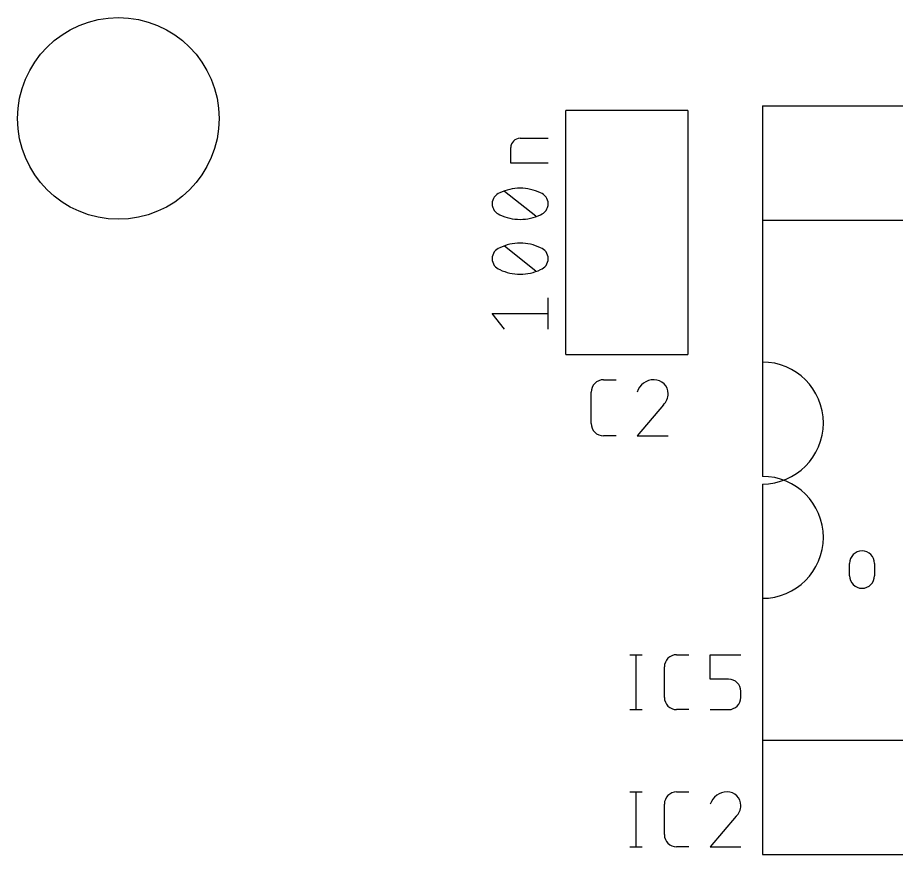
# Model space of a CAD drawing. Extents: x 0 to 102, y 0 to 103.
# Drawn here: x 48.9 to 67.21, y 24.67 to 42.1 of the extents above; entities that cross this region are included whole.
import ezdxf

# ---------------------------------------------------------------- set-up
doc = ezdxf.new("R2010")
doc.units = 0
for name, color, linetype in [('20', 30, 'CONTINUOUS'), ('21', 253, 'CONTINUOUS'), ('25', 253, 'CONTINUOUS')]:
    doc.layers.add(name, color=color, linetype=linetype)

msp = doc.modelspace()

# ---------------------------------------------------------------- linework, layer by layer
at = {"layer": '20'}
msp.add_circle((51, 40), 2.1, dxfattribs=at)
at = {"layer": '21'}
for p, q in [((60.325, 35.0838), (60.325, 40.1638)), ((62.865, 40.1638), (60.325, 40.1638)), ((62.865, 40.1638), (62.865, 35.0838)), ((64.4207, 40.259), (64.4207, 34.925)), ((64.4207, 40.259), (99.7268, 40.259)), ((59.3725, 39.5859), (59.9567, 39.5859)), ((59.1778, 39.0666), (59.1778, 39.3912)), ((59.9567, 39.0666), (59.1778, 39.0666)), ((59.6971, 37.9617), (59.0479, 38.481)), ((64.4207, 37.8777), (64.4207, 32.5438)), ((64.4207, 37.8777), (99.7268, 37.8777)), ((59.6971, 36.8187), (59.0479, 37.338)), ((59.9567, 35.6108), (59.9567, 36.2599)), ((59.0479, 35.6108), (58.7883, 35.9354)), ((58.7883, 35.9354), (59.9567, 35.9354)), ((60.325, 35.0838), (62.865, 35.0838)), ((64.4207, 32.385), (64.4207, 27.051)), ((66.2376, 30.4729), (66.2376, 30.7326)), ((66.7569, 30.7326), (66.7569, 30.4729)), ((64.4207, 30.0038), (64.4207, 24.6698)), ((64.4207, 27.051), (99.7268, 27.051)), ((64.4207, 24.6698), (99.7268, 24.6698))]:
    msp.add_line(p, q, dxfattribs=at)
for centre, radius, start, end in [((59.3725, 39.3912), 0.1947, 90.0009, 180), ((59.3725, 37.583), 0.9629, 90.0001, 115.9889), ((59.3725, 37.583), 0.9629, 64.0112, 90), ((59.0285, 38.2213), 0.2402, 108.924, 180.0001), ((59.7165, 38.2213), 0.2402, 0, 71.0747), ((59.0285, 38.2213), 0.2402, 180, 251.0758), ((59.7165, 38.2213), 0.2402, 288.9254, 359.9998), ((59.3725, 38.8597), 0.9629, 244.0111, 269.9999), ((59.3725, 38.8597), 0.9629, 270, 295.9888), ((59.3725, 36.44), 0.9629, 90.0001, 115.9889), ((59.3725, 36.44), 0.9629, 64.0112, 90), ((59.0285, 37.0784), 0.2402, 108.924, 180.0001), ((59.7165, 37.0784), 0.2402, 0, 71.0747), ((59.0285, 37.0784), 0.2402, 180, 251.0758), ((59.7165, 37.0784), 0.2402, 288.9254, 359.9998), ((59.3725, 37.7167), 0.9629, 244.0111, 269.9999), ((59.3725, 37.7167), 0.9629, 270, 295.9888), ((64.4207, 33.655), 1.27, 270, 90), ((64.4207, 31.2738), 1.27, 270, 90), ((66.4972, 30.7326), 0.2596, 0, 180), ((66.4972, 30.4729), 0.2596, 180, 0)]:
    msp.add_arc(centre, radius, start, end, dxfattribs=at)
at = {"layer": '25'}
for p, q in [((61.1117, 34.5567), (61.3713, 34.5567)), ((60.8521, 33.6479), (60.8521, 34.2971)), ((62.3596, 34.0374), (61.8079, 33.3883)), ((61.3713, 33.3883), (61.1117, 33.3883)), ((61.8079, 33.3883), (62.457, 33.3883)), ((61.6585, 28.829), (61.9125, 28.829)), ((61.7855, 28.829), (61.7855, 27.686)), ((62.6327, 28.829), (62.8867, 28.829)), ((63.3349, 28.321), (63.3349, 28.829)), ((63.3349, 28.829), (63.9699, 28.829)), ((62.3787, 27.94), (62.3787, 28.575)), ((63.7159, 28.321), (63.3349, 28.321)), ((63.9699, 27.94), (63.9699, 28.067)), ((61.6585, 27.686), (61.9125, 27.686)), ((62.8867, 27.686), (62.6327, 27.686)), ((63.3349, 27.686), (63.7159, 27.686)), ((61.6585, 25.9715), (61.9125, 25.9715)), ((61.7855, 25.9715), (61.7855, 24.8285)), ((62.6327, 25.9715), (62.8867, 25.9715)), ((62.3787, 25.0825), (62.3787, 25.7175)), ((63.8746, 25.4635), (63.3349, 24.8285)), ((61.6585, 24.8285), (61.9125, 24.8285)), ((62.8867, 24.8285), (62.6327, 24.8285)), ((63.3349, 24.8285), (63.9699, 24.8285))]:
    msp.add_line(p, q, dxfattribs=at)
for centre, radius, start, end in [((61.1117, 34.2971), 0.2596, 90.0007, 180), ((62.1649, 34.1814), 0.3753, 90.0001, 162.0549), ((62.1649, 34.2646), 0.2921, 0, 90), ((62.1432, 34.2646), 0.3138, 313.604, 359.9996), ((61.1117, 33.6479), 0.2596, 180, 270), ((62.6327, 28.575), 0.254, 90, 180), ((63.7159, 28.067), 0.254, 0, 90), ((62.6327, 27.94), 0.254, 180, 270), ((63.7159, 27.94), 0.254, 270, 0), ((62.6327, 25.7175), 0.254, 90, 180), ((63.6841, 25.6044), 0.3671, 90, 162.0547), ((63.6841, 25.6858), 0.2858, 0, 90), ((63.663, 25.6858), 0.3069, 313.6027, 0.0001), ((62.6327, 25.0825), 0.254, 180, 270)]:
    msp.add_arc(centre, radius, start, end, dxfattribs=at)

doc.saveas('drawing.dxf')
